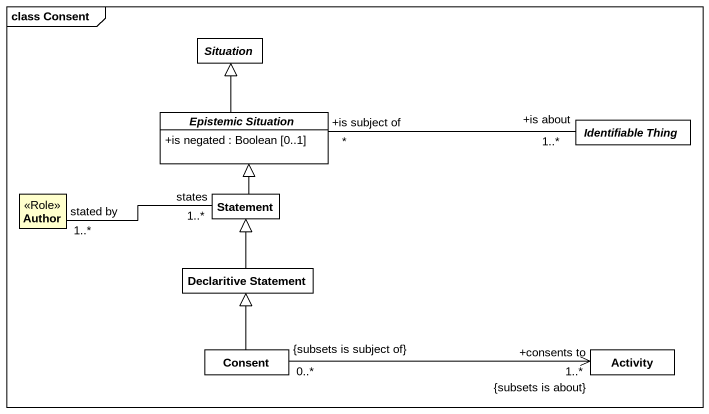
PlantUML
@startuml
mainframe class Consent
hide circle
hide empty members
skinparam classAttributeIconSize 0
abstract class Situation
abstract class "Epistemic Situation" as Epistemic_Situation {
  +is negated : Boolean [0..1]
}
abstract class "Identifiable Thing" as Identifiable_Thing
class Author <<Role>> #FFFFCC
class Statement
class "Declaritive Statement" as Declaritive_Statement
class Consent
class Activity
Epistemic_Situation -up-|> Situation
Epistemic_Situation "+is subject of\n*" -right- "+is about\n1..*" Identifiable_Thing
Author "stated by\n1..*" -right- "states\n1..*" Statement
Statement -up-|> Epistemic_Situation
Declaritive_Statement -up-|> Statement
Consent -up-|> Declaritive_Statement
Consent "0..*\n{subsets is subject of}" -right-> "1..*\n+consents to\n{subsets is about}" Activity
@enduml
